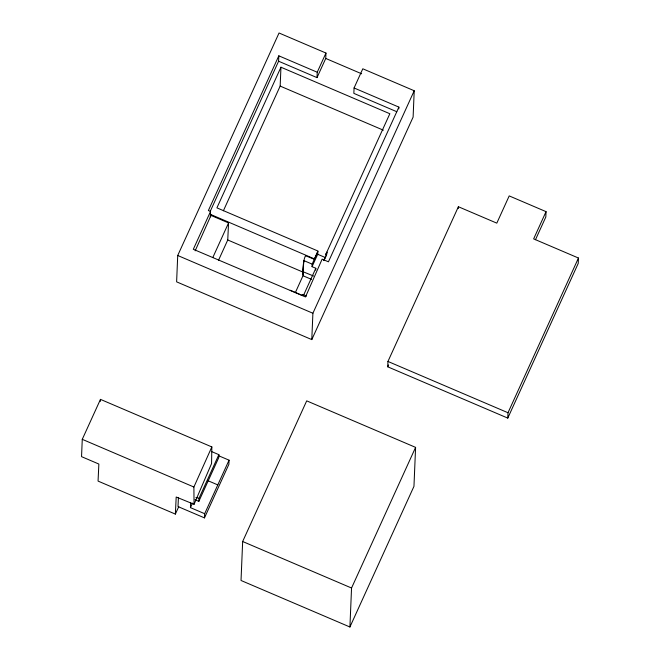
<?xml version="1.0" encoding="UTF-8"?>
<svg xmlns="http://www.w3.org/2000/svg" width="660" height="660" viewBox="0 0 660 660"><rect width="100%" height="100%" fill="white"/><g stroke="black" fill="none" stroke-linecap="round" stroke-linejoin="round"><path stroke-width="0.99" d="M211.843 446.935L211.563 463.567L194.048 504.306L176.195 497.013L175.362 514.099L98.059 481.09L98.86 464.046L81.543 456.646L82.269 439.329L100.468 399.374L211.843 446.935L193.892 487.022L194.048 504.306M315.744 270.171L315.826 268.282L312.056 266.673L312.163 264.132L317.963 251.031L216.909 207.859L280.954 67.213L389.846 113.735L325.9 254.141L326.576 254.743L323.936 260.535M314.375 258.868L211.282 214.731L210.309 216.859L210.54 211.456L208.379 210.532L278.825 55.819L317.229 72.229L317.006 77.632L278.602 61.223L278.825 55.819M295.358 292.561L302.998 275.74L303.699 260.535C302.552 292.644 301.768 260.403 305.646 255.775L314.358 259.306M100.378 401.387L100.468 399.374M317.006 77.632L325.743 58.451L325.966 53.047L279.04 33L177.721 255.494L176.616 281.853L311.792 339.603L413.111 117.109L414.216 90.75L362.802 68.788L354.073 87.97L353.842 93.374L396.792 111.721M178.439 497.401L178.002 506.575L204.484 517.894L204.674 513.711L190.443 507.631L190.657 502.623M195.038 499.76L198.825 501.385L198.957 498.391L218.864 454.666L211.299 451.432M195.17 250.841L211.282 214.731M218.864 454.666L218.74 457.66L198.825 501.385M218.377 455.614L229.053 460.177L228.88 464.318L204.484 517.894M242.657 541.505L241.024 580.478L349.915 627L413.96 486.354L415.594 447.381L306.702 400.859L242.657 541.505L351.549 588.027L349.915 627M223.377 210.796L280.162 86.089L280.954 67.213M302.833 294.954L302.858 294.484L306.504 296.043M311.792 339.603L312.898 313.252L414.216 90.75M312.056 266.673L317.699 254.282L317.947 251.336L314.498 258.918M326.576 254.743L325.9 254.158M326.898 254.059L326.98 252.062L325.891 254.455M546.051 211.645L533.643 238.887L578.457 258.027L578.234 263.398L507.779 418.102L387.725 366.811L387.948 361.449L458.395 206.737L496.807 223.146L509.207 195.904L546.051 211.645L545.82 217.008L535.483 239.712M398.805 108.916L398.879 107.11L354.073 87.97M458.32 208.527L458.395 206.737M507.779 418.102L508.002 412.739L578.457 258.027M218.452 260.42L227.749 239.976L228.558 222.923L211.249 215.531M303.072 271.755L313.582 276.012M210.268 211.274L278.602 61.223M210.54 211.456L193.314 249.282L305.498 296.95L322.138 259.132L328.433 261.822L398.879 107.11M212.908 257.317L228.558 222.923M317.229 72.229L325.966 53.047M175.362 514.099L178.744 506.665M190.443 507.631L192.522 503.077M302.858 294.484L302.412 295.449L290.218 290.243M303.517 295.309L315.826 268.282M204.674 513.711L229.053 460.177M323.928 260.271L326.584 254.438M387.725 366.811L388.575 364.947M351.549 588.027L415.594 447.381M303.55 260.469L312.163 264.132M195.913 497.582L196.804 497.962M325.743 58.451L361.639 73.788M280.162 86.089L383.369 130.185M317.699 254.282L325.661 257.68M227.749 239.976L303.154 272.176M302.998 275.74L311.495 279.37M177.721 255.494L312.898 313.252M387.948 361.449L508.002 412.739M207.553 480.529L217.792 484.902M82.269 439.329L193.892 487.022M196.812 497.475L198.957 498.391"/></g></svg>
